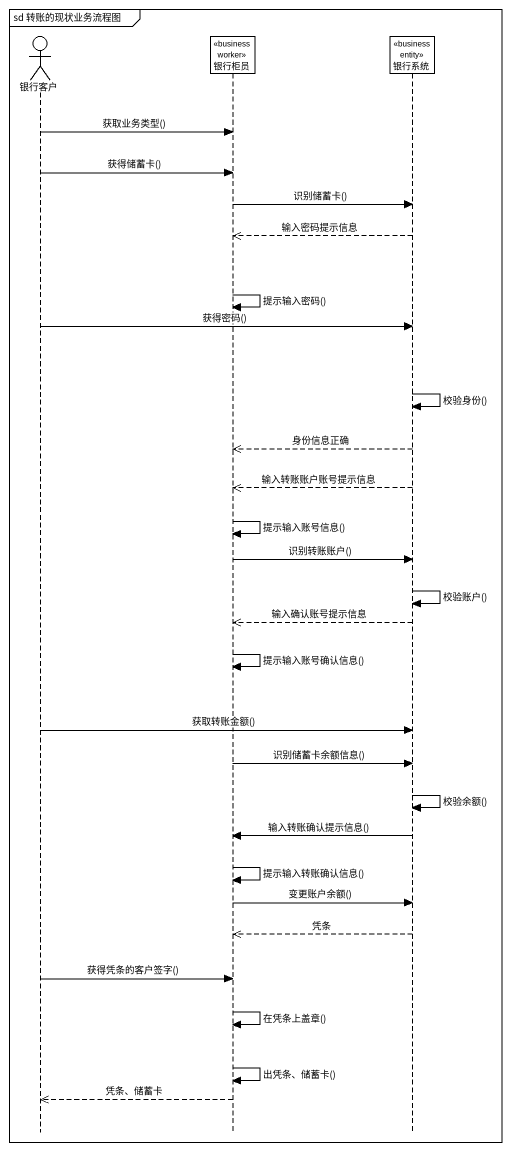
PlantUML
@startuml
mainframe sd 转账的现状业务流程图
hide footbox
actor 银行客户
participant 银行柜员 <<business worker>>
participant 银行系统 <<business entity>>

银行客户 -> 银行柜员 : 获取业务类型()
银行客户 -> 银行柜员 : 获得储蓄卡()
银行柜员 -> 银行系统 : 识别储蓄卡()
银行系统 -->> 银行柜员 : 输入密码提示信息
银行柜员 -> 银行柜员 : 提示输入密码()
银行客户 -> 银行系统 : 获得密码()
银行系统 -> 银行系统 : 校验身份()
银行系统 -->> 银行柜员 : 身份信息正确
银行系统 -->> 银行柜员 : 输入转账账户账号提示信息
银行柜员 -> 银行柜员 : 提示输入账号信息()
银行柜员 -> 银行系统 : 识别转账账户()
银行系统 -> 银行系统 : 校验账户()
银行系统 -->> 银行柜员 : 输入确认账号提示信息
银行柜员 -> 银行柜员 : 提示输入账号确认信息()
银行客户 -> 银行系统 : 获取转账金额()
银行柜员 -> 银行系统 : 识别储蓄卡余额信息()
银行系统 -> 银行系统 : 校验余额()
银行系统 -> 银行柜员 : 输入转账确认提示信息()
银行柜员 -> 银行柜员 : 提示输入转账确认信息()
银行柜员 -> 银行系统 : 变更账户余额()
银行系统 -->> 银行柜员 : 凭条
银行客户 -> 银行柜员 : 获得凭条的客户签字()
银行柜员 -> 银行柜员 : 在凭条上盖章()
银行柜员 -> 银行柜员 : 出凭条、储蓄卡()
银行柜员 -->> 银行客户 : 凭条、储蓄卡
@enduml
